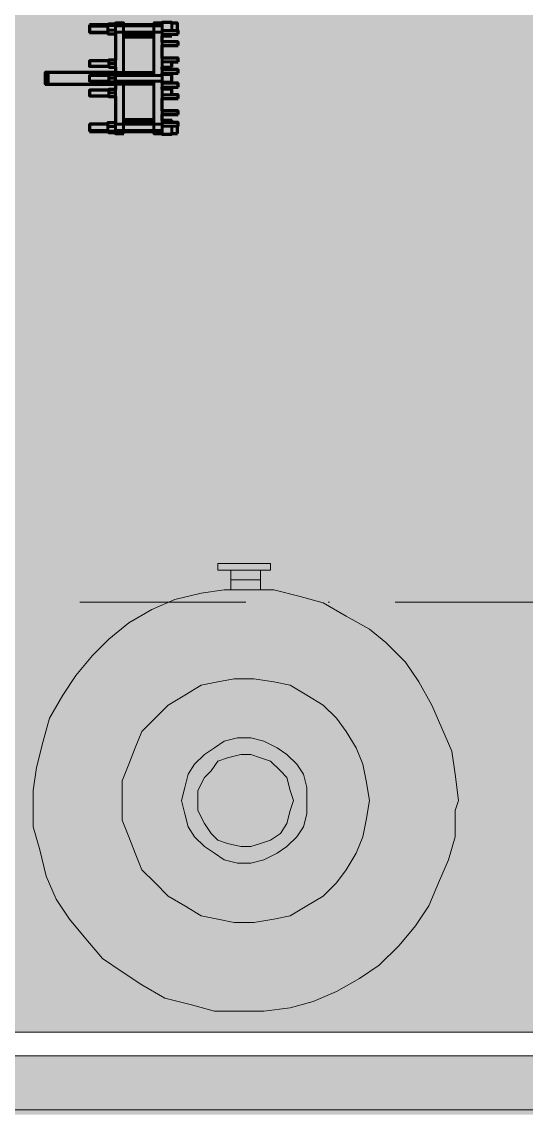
# Model space of a CAD drawing. Header units: millimetres. Extents: x -34838 to 729576, y -214038 to 121482.
# Drawn here: x 532465 to 534608, y -93908 to -89268 of the extents above; entities that cross this region are included whole.
import ezdxf
from ezdxf.enums import TextEntityAlignment as Align

# ---------------------------------------------------------------- set-up
doc = ezdxf.new("R2010")
doc.units = ezdxf.units.MM
doc.header["$MEASUREMENT"] = 0
doc.linetypes.add('Штрихпунктирная', pattern=[1340.555525, 705.555534, -352.777767, 0, -282.222223])
doc.layers.add('0_Ном._пера__202', color=7, linetype='Continuous', lineweight=13, true_color=0xe89b00)
for name, color, linetype in [('А _ ОСІ КООРДИНАЦІЙНІ.3D', 7, 'Continuous'), ('АБ _ 0 _ СТІНИ _ ЗОВНІШНІ .3D', 7, 'Continuous'), ('АП _ ТЕП _ ЗОНИ ПРИМІЩЕНЬ .3D', 7, 'Continuous')]:
    doc.layers.add(name, color=color, linetype=linetype)
for name, color, linetype, lineweight in [('А _ ОСІ КООРДИНАЦІЙНІ.3D_Ном._пера__105', 7, 'Continuous', 13), ('А _ ОСІ КООРДИНАЦІЙНІ.3D_Ном._пера__25', 7, 'Continuous', 0), ('АБ _ 0 _ СТІНИ _ ЗОВНІШНІ .3D_Ном._пера__1', 7, 'Continuous', 13), ('АБ _ 0 _ СТІНИ _ ЗОВНІШНІ .3D_Ном._пера__87', 7, 'Continuous', 13), ('АП _ 0 _ ОБЛАДНАННЯ (НИЖНЄ).3D_Ном._пера__13', 7, 'Continuous', 80), ('АП _ 0 _ ОБЛАДНАННЯ (НИЖНЄ).3D_Ном._пера__5', 7, 'Continuous', 0), ('АП _ 0 _ ОБЛАДНАННЯ (НИЖНЄ).3D_Ном._пера__8', 7, 'Continuous', 60)]:
    doc.layers.add(name, color=color, linetype=linetype, lineweight=lineweight)
doc.styles.add('СГЕНЕРИР_СТИЛЬ_1', font='Arial.ttf')

# ---------------------------------------------------------------- blocks, each defined once
blk = doc.blocks.new('Стена_78_1', base_point=(524291.8, -93977.7))
at = {"layer": 'АБ _ 0 _ СТІНИ _ ЗОВНІШНІ .3D_Ном._пера__87', "color": 7, "linetype": 'Continuous', "lineweight": 13, "flags": 128}
blk.add_lwpolyline([(548726.8, -93897.7), (524561.8, -93897.7)], dxfattribs=at)
blk = doc.blocks.new('Стандартный Маркер Сетки_2')
at = {"layer": 'А _ ОСІ КООРДИНАЦІЙНІ.3D_Ном._пера__105', "color": 7, "linetype": 'Штрихпунктирная', "lineweight": 13}
blk.add_line((500, 0), (99754.182117, 0), dxfattribs=at)
at = {"layer": 'А _ ОСІ КООРДИНАЦІЙНІ.3D_Ном._пера__25', "color": 7, "lineweight": 0, "style": 'СГЕНЕРИР_СТИЛЬ_1'}
blk.add_attdef('AC_MarkerText_1', text='', height=700, dxfattribs=at).set_placement((-1000, 40.005), align=Align.MIDDLE_CENTER)

msp = doc.modelspace()

# ---------------------------------------------------------------- hatches: boundary and pattern name
at = {"layer": '0_Ном._пера__202', "linetype": 'Continuous', "lineweight": 0, "true_color": 0x3a2600}
h = msp.add_hatch(color=38, dxfattribs=at)
h.paths.add_polyline_path([(537345.8, -89145.7), (537345.8, -85887.7), (549367.8, -85887.7), (549367.8, -91535.7), (548746.8, -91535.7), (548466.8, -91537.7), (548466.8, -91937.7), (548746.8, -91937.7), (548746.8, -93917.7), (524541.8, -93917.7), (524541.8, -91939.1), (524641.8, -91937.7), (524641.8, -91537.7), (524541.8, -91535.7), (524541.8, -89145.7)])
h.paths.add_polyline_path([(548441.8, -93667.7), (548441.8, -93567.7), (540441.8, -93567.7), (540441.8, -89237.7), (546311.8, -89237.7), (546311.8, -86887.7), (546215.8, -86887.7), (546211.8, -86887.7), (546211.8, -89137.7), (540441.8, -89137.7), (540441.8, -88437.7), (539841.8, -88437.7), (539841.8, -88542.3), (538499.8, -88542.3), (538499.8, -86772.3), (538399.8, -86772.3), (538399.8, -88642.3), (539841.8, -88642.3), (539841.8, -88900), (539841.8, -89237.7), (540341.8, -89237.7), (540341.8, -93567.7), (528441.8, -93567.7), (528441.8, -93667.7)], flags=0)
h.paths.add_polyline_path([(530641.8, -91937.7), (530241.8, -91937.7), (530241.8, -91537.7), (530641.8, -91537.7)], flags=0)
h.paths.add_polyline_path([(536241.8, -91537.7), (536641.8, -91537.7), (536641.8, -91937.7), (536241.8, -91937.7)], flags=0)
h.paths.add_polyline_path([(542641.8, -91937.7), (542241.8, -91937.7), (542241.8, -91537.7), (542641.8, -91537.7)], flags=0)
h.paths.add_polyline_path([(548016.8, -91937.7), (548016.8, -91537.7), (548416.8, -91537.7), (548416.8, -91937.7)], flags=0)

# ---------------------------------------------------------------- linework, layer by layer
at = {"layer": 'АБ _ 0 _ СТІНИ _ ЗОВНІШНІ .3D_Ном._пера__1', "color": 7, "linetype": 'Continuous', "lineweight": 13}
for p, q in [((528441.8, -93567.7), (540341.8, -93567.7)), ((548441.8, -93667.7), (528441.8, -93667.7))]:
    msp.add_line(p, q, dxfattribs=at)
at = {"layer": 'АП _ 0 _ ОБЛАДНАННЯ (НИЖНЄ).3D_Ном._пера__13', "color": 7, "linetype": 'Continuous', "lineweight": 80}
for p, q in [((532829.9, -89281.6), (532752.1, -89281.6)), ((532752.1, -89281.6), (532752.1, -89313.3)), ((532834.2, -89280.1), (532829.9, -89280.1)), ((532829.9, -89280.1), (532829.9, -89281.6)), ((532862.3, -89278.7), (532834.2, -89278.7)), ((532834.2, -89278.7), (532834.2, -89280.1)), ((532897.7, -89273.7), (532862.3, -89273.7)), ((532862.3, -89273.7), (532862.3, -89278.7)), ((532897.7, -89281.6), (532897.7, -89273.7)), ((533025.8, -89281.6), (532897.7, -89281.6)), ((533060.8, -89273.7), (533025.8, -89273.7)), ((533025.8, -89273.7), (533025.8, -89281.6)), ((533101.8, -89270.9), (533060.8, -89270.9)), ((533060.8, -89270.9), (533060.8, -89273.7)), ((533101.8, -89273.7), (533101.8, -89270.9)), ((533125.8, -89273.7), (533101.8, -89273.7)), ((533125.8, -89305.2), (533125.8, -89273.7)), ((533128.9, -89305.2), (533125.8, -89305.2)), ((533128.9, -89321.2), (533128.9, -89305.2)), ((532752.1, -89313.3), (532829.9, -89313.3)), ((532829.9, -89313.3), (532829.9, -89319.3)), ((532829.9, -89319.3), (532862.3, -89319.3)), ((532862.3, -89319.3), (532862.3, -89431.2)), ((533060.8, -89354), (533060.8, -89328.5)), ((533060.8, -89328.5), (533101.9, -89328.5)), ((533101.9, -89328.5), (533101.9, -89321.2)), ((533101.9, -89321.2), (533128.9, -89321.2)), ((533128.8, -89354), (533060.8, -89354)), ((533060.8, -89422.9), (533060.8, -89369.9)), ((533060.8, -89369.9), (533128.8, -89369.9)), ((533128.8, -89369.9), (533128.8, -89354)), ((532834.3, -89434.2), (532752.1, -89434.2)), ((532752.1, -89434.2), (532752.1, -89457.8)), ((532862.3, -89431.2), (532834.3, -89431.2)), ((532834.3, -89431.2), (532834.3, -89434.2)), ((533128.8, -89422.9), (533060.8, -89422.9)), ((533101.7, -89462.1), (533101.7, -89438.7)), ((533101.7, -89438.7), (533128.8, -89438.7)), ((533128.8, -89438.7), (533128.8, -89422.9)), ((532862.1, -89483.5), (532563.8, -89483.5)), ((532563.8, -89483.5), (532563.8, -89533.5)), ((532752.1, -89457.8), (532834.3, -89457.8)), ((532834.3, -89457.8), (532834.3, -89461.2)), ((532834.3, -89461.2), (532862.1, -89461.2)), ((532862.1, -89461.2), (532862.1, -89483.5)), ((533060.8, -89471.6), (533060.8, -89462.1)), ((533060.8, -89462.1), (533101.7, -89462.1)), ((533128.8, -89471.6), (533060.8, -89471.6)), ((533060.8, -89492.7), (533060.8, -89487.6)), ((533060.8, -89487.6), (533128.8, -89487.6)), ((533128.8, -89487.6), (533128.8, -89471.6)), ((532563.8, -89533.5), (532862.3, -89533.5)), ((532862.3, -89533.5), (532862.3, -89556.3)), ((533101.7, -89492.7), (533060.8, -89492.7)), ((533060.8, -89529.8), (533060.8, -89524.7)), ((533060.8, -89524.7), (533101.7, -89524.7)), ((533128.8, -89529.8), (533060.8, -89529.8)), ((533101.7, -89524.7), (533101.7, -89492.7)), ((533128.8, -89545.8), (533128.8, -89529.8)), ((532752.1, -89559.2), (532752.1, -89583)), ((532834.3, -89559.2), (532752.1, -89559.2)), ((532752.1, -89583), (532834.3, -89583)), ((532862.3, -89556.3), (532834.3, -89556.3)), ((532834.3, -89556.3), (532834.3, -89559.2)), ((532834.3, -89583), (532834.3, -89586.3)), ((533060.8, -89555.3), (533060.8, -89545.8)), ((533060.8, -89545.8), (533128.8, -89545.8)), ((533101.7, -89555.3), (533060.8, -89555.3)), ((533101.7, -89578.7), (533101.7, -89555.3)), ((533128.8, -89578.7), (533101.7, -89578.7)), ((533128.8, -89594.5), (533128.8, -89578.7)), ((532834.3, -89586.3), (532862.3, -89586.3)), ((532862.3, -89586.3), (532862.3, -89698.1)), ((533060.8, -89647.5), (533060.8, -89594.5)), ((533060.8, -89594.5), (533128.8, -89594.5)), ((533128.8, -89647.5), (533060.8, -89647.5)), ((533060.8, -89688.9), (533060.8, -89663.4)), ((533060.8, -89663.4), (533128.8, -89663.4)), ((533128.8, -89663.4), (533128.8, -89647.5)), ((532829.9, -89704.3), (532752.1, -89704.3)), ((532752.1, -89704.3), (532752.1, -89735.6)), ((532862.3, -89698.1), (532829.9, -89698.1)), ((532829.9, -89698.1), (532829.9, -89704.3)), ((533101.9, -89688.9), (533060.8, -89688.9)), ((533101.9, -89696.3), (533101.9, -89688.9)), ((533128.8, -89696.3), (533101.9, -89696.3)), ((533125.8, -89743.7), (533125.8, -89712.3)), ((533125.8, -89712.3), (533128.8, -89712.3)), ((533128.8, -89712.3), (533128.8, -89696.3)), ((532752.1, -89735.6), (532829.9, -89735.6)), ((532829.9, -89735.6), (532829.9, -89737.3)), ((532829.9, -89737.3), (532834.2, -89737.3)), ((532834.2, -89737.3), (532834.2, -89738.7)), ((532834.2, -89738.7), (532862.3, -89738.7)), ((532862.3, -89738.7), (532862.3, -89743.7)), ((532862.3, -89743.7), (532897.7, -89743.7)), ((532897.7, -89743.7), (532897.7, -89735.6)), ((532897.7, -89735.6), (533025.7, -89735.6)), ((533025.7, -89735.6), (533025.7, -89743.7)), ((533025.7, -89743.7), (533060.7, -89743.7)), ((533060.7, -89743.7), (533060.7, -89746.4)), ((533060.7, -89746.4), (533101.8, -89746.4)), ((533101.8, -89746.4), (533101.8, -89743.7)), ((533101.8, -89743.7), (533125.8, -89743.7))]:
    msp.add_line(p, q, dxfattribs=at)
at = {"layer": 'АП _ 0 _ ОБЛАДНАННЯ (НИЖНЄ).3D_Ном._пера__5', "color": 7, "linetype": 'Continuous', "lineweight": 0}
for points in [[(533297.3, -91572.9), (533297.3, -91600.9)], [(533311.3, -91572.9), (533297.3, -91572.9)], [(533297.3, -91572.9), (533311.3, -91572.9)], [(533297.3, -91572.9), (533297.3, -91600.9)], [(533311.3, -91572.9), (533297.3, -91572.9)], [(533297.3, -91572.9), (533311.3, -91572.9)], [(533339.3, -91572.9), (533311.3, -91572.9)], [(533311.3, -91572.9), (533339.3, -91572.9)], [(533339.3, -91572.9), (533311.3, -91572.9)], [(533311.3, -91572.9), (533339.3, -91572.9)], [(533353.3, -91572.9), (533339.3, -91572.9)], [(533339.3, -91572.9), (533353.3, -91572.9)], [(533339.3, -91572.9), (533353.3, -91572.9)], [(533353.3, -91572.9), (533339.3, -91572.9)], [(533353.3, -91572.9), (533339.3, -91572.9)], [(533339.3, -91572.9), (533353.3, -91572.9)], [(533339.3, -91572.9), (533353.3, -91572.9)], [(533353.3, -91572.9), (533339.3, -91572.9)], [(533353.3, -91572.9), (533367.3, -91572.9)], [(533367.3, -91572.9), (533353.3, -91572.9)], [(533353.3, -91572.9), (533381.3, -91572.9)], [(533353.3, -91572.9), (533367.3, -91572.9)], [(533367.3, -91572.9), (533353.3, -91572.9)], [(533353.3, -91572.9), (533381.3, -91572.9)], [(533381.3, -91572.9), (533367.3, -91572.9)], [(533381.3, -91572.9), (533367.3, -91572.9)], [(533367.3, -91572.9), (533381.3, -91572.9)], [(533381.3, -91572.9), (533367.3, -91572.9)], [(533367.3, -91572.9), (533381.3, -91572.9)], [(533381.3, -91572.9), (533409.3, -91572.9)], [(533381.3, -91572.9), (533395.3, -91572.9)], [(533395.3, -91572.9), (533381.3, -91572.9)], [(533381.3, -91572.9), (533395.3, -91572.9)], [(533395.3, -91572.9), (533381.3, -91572.9)], [(533381.3, -91572.9), (533395.3, -91572.9)], [(533395.3, -91572.9), (533409.3, -91572.9)], [(533409.3, -91572.9), (533395.3, -91572.9)], [(533395.3, -91572.9), (533409.3, -91572.9)], [(533409.3, -91572.9), (533395.3, -91572.9)], [(533395.3, -91572.9), (533409.3, -91572.9)], [(533409.3, -91572.9), (533437.4, -91572.9)], [(533409.3, -91572.9), (533437.4, -91572.9)], [(533423.4, -91572.9), (533409.3, -91572.9)], [(533409.3, -91572.9), (533423.4, -91572.9)], [(533423.4, -91572.9), (533409.3, -91572.9)], [(533409.3, -91572.9), (533423.4, -91572.9)], [(533437.4, -91572.9), (533423.4, -91572.9)], [(533423.4, -91572.9), (533437.4, -91572.9)], [(533437.4, -91572.9), (533423.4, -91572.9)], [(533423.4, -91572.9), (533437.4, -91572.9)], [(533437.4, -91572.9), (533465.4, -91572.9)], [(533437.4, -91572.9), (533451.4, -91572.9)], [(533451.4, -91572.9), (533437.4, -91572.9)], [(533437.4, -91572.9), (533451.4, -91572.9)], [(533451.4, -91572.9), (533437.4, -91572.9)], [(533437.4, -91572.9), (533451.4, -91572.9)], [(533465.4, -91572.9), (533451.4, -91572.9)], [(533451.4, -91572.9), (533465.4, -91572.9)], [(533451.4, -91572.9), (533465.4, -91572.9)], [(533493.4, -91572.9), (533465.4, -91572.9)], [(533465.4, -91572.9), (533493.4, -91572.9)], [(533465.4, -91572.9), (533479.4, -91572.9)], [(533479.4, -91572.9), (533465.4, -91572.9)], [(533493.4, -91572.9), (533465.4, -91572.9)], [(533465.4, -91572.9), (533493.4, -91572.9)], [(533465.4, -91572.9), (533479.4, -91572.9)], [(533479.4, -91572.9), (533465.4, -91572.9)], [(533479.4, -91572.9), (533493.4, -91572.9)], [(533493.4, -91572.9), (533479.4, -91572.9)], [(533479.4, -91572.9), (533493.4, -91572.9)], [(533493.4, -91572.9), (533479.4, -91572.9)], [(533507.4, -91572.9), (533493.4, -91572.9)], [(533493.4, -91572.9), (533507.4, -91572.9)], [(533507.4, -91572.9), (533493.4, -91572.9)], [(533493.4, -91572.9), (533507.4, -91572.9)], [(533521.4, -91572.9), (533507.4, -91572.9)], [(533507.4, -91572.9), (533521.4, -91572.9)], [(533521.4, -91572.9), (533507.4, -91572.9)], [(533507.4, -91572.9), (533521.4, -91572.9)], [(533521.4, -91600.9), (533521.4, -91572.9)], [(533521.4, -91600.9), (533521.4, -91572.9)], [(533311.3, -91600.9), (533297.3, -91600.9)], [(533297.3, -91600.9), (533311.3, -91600.9)], [(533311.3, -91600.9), (533297.3, -91600.9)], [(533297.3, -91600.9), (533311.3, -91600.9)], [(533339.3, -91600.9), (533311.3, -91600.9)], [(533311.3, -91600.9), (533339.3, -91600.9)], [(533339.3, -91600.9), (533311.3, -91600.9)], [(533311.3, -91600.9), (533339.3, -91600.9)], [(533353.3, -91600.9), (533339.3, -91600.9)], [(533339.3, -91600.9), (533353.3, -91600.9)], [(533353.3, -91600.9), (533339.3, -91600.9)], [(533339.3, -91600.9), (533353.3, -91600.9)], [(533353.3, -91600.9), (533353.3, -91642.9)], [(533381.3, -91600.9), (533353.3, -91600.9)], [(533353.3, -91600.9), (533367.3, -91600.9)], [(533353.3, -91600.9), (533353.3, -91642.9)], [(533367.3, -91600.9), (533381.3, -91600.9)], [(533409.3, -91600.9), (533381.3, -91600.9)], [(533381.3, -91600.9), (533395.3, -91600.9)], [(533395.3, -91600.9), (533409.3, -91600.9)], [(533437.4, -91600.9), (533409.3, -91600.9)], [(533409.3, -91600.9), (533423.4, -91600.9)], [(533423.4, -91600.9), (533451.4, -91600.9)], [(533465.4, -91600.9), (533437.4, -91600.9)], [(533451.4, -91600.9), (533465.4, -91600.9)], [(533493.4, -91600.9), (533465.4, -91600.9)], [(533493.4, -91600.9), (533479.4, -91600.9)], [(533479.4, -91600.9), (533493.4, -91600.9)], [(533479.4, -91642.9), (533479.4, -91600.9)], [(533479.4, -91600.9), (533493.4, -91600.9)], [(533479.4, -91642.9), (533479.4, -91600.9)], [(533507.4, -91600.9), (533493.4, -91600.9)], [(533493.4, -91600.9), (533507.4, -91600.9)], [(533507.4, -91600.9), (533493.4, -91600.9)], [(533493.4, -91600.9), (533507.4, -91600.9)], [(533521.4, -91600.9), (533507.4, -91600.9)], [(533507.4, -91600.9), (533521.4, -91600.9)], [(533521.4, -91600.9), (533507.4, -91600.9)], [(533507.4, -91600.9), (533521.4, -91600.9)], [(533367.3, -91642.9), (533353.3, -91642.9)], [(533353.3, -91642.9), (533353.3, -91685)], [(533353.3, -91642.9), (533353.3, -91685)], [(533353.3, -91642.9), (533367.3, -91642.9)], [(533381.3, -91642.9), (533367.3, -91642.9)], [(533367.3, -91642.9), (533381.3, -91642.9)], [(533395.3, -91642.9), (533381.3, -91642.9)], [(533381.3, -91642.9), (533395.3, -91642.9)], [(533409.3, -91642.9), (533395.3, -91642.9)], [(533395.3, -91642.9), (533409.3, -91642.9)], [(533423.4, -91642.9), (533409.3, -91642.9)], [(533409.3, -91642.9), (533423.4, -91642.9)], [(533451.4, -91642.9), (533423.4, -91642.9)], [(533423.4, -91642.9), (533437.4, -91642.9)], [(533437.4, -91642.9), (533451.4, -91642.9)], [(533465.4, -91642.9), (533451.4, -91642.9)], [(533451.4, -91642.9), (533465.4, -91642.9)], [(533479.4, -91642.9), (533465.4, -91642.9)], [(533479.4, -91685), (533479.4, -91642.9)], [(533479.4, -91685), (533479.4, -91642.9)], [(533227.2, -91699), (533115.1, -91727)], [(533325.3, -91685), (533227.2, -91699)], [(533437.4, -91685), (533325.3, -91685)], [(533367.3, -91685), (533353.3, -91685)], [(533353.3, -91685), (533367.3, -91685)], [(533367.3, -91685), (533353.3, -91685)], [(533381.3, -91685), (533367.3, -91685)], [(533367.3, -91685), (533381.3, -91685)], [(533381.3, -91685), (533367.3, -91685)], [(533395.3, -91685), (533381.3, -91685)], [(533381.3, -91685), (533395.3, -91685)], [(533395.3, -91685), (533381.3, -91685)], [(533395.3, -91685), (533381.3, -91685)], [(533423.4, -91685), (533395.3, -91685)], [(533395.3, -91685), (533423.4, -91685)], [(533423.4, -91685), (533395.3, -91685)], [(533409.3, -91685), (533395.3, -91685)], [(533423.4, -91685), (533409.3, -91685)], [(533437.4, -91685), (533423.4, -91685)], [(533423.4, -91685), (533437.4, -91685)], [(533437.4, -91685), (533423.4, -91685)], [(533437.4, -91685), (533423.4, -91685)], [(533535.4, -91685), (533437.4, -91685)], [(533465.4, -91685), (533437.4, -91685)], [(533437.4, -91685), (533465.4, -91685)], [(533465.4, -91685), (533437.4, -91685)], [(533647.5, -91713), (533535.4, -91685)], [(533745.6, -91741), (533647.5, -91713)], [(533115.1, -91727), (533017, -91769)], [(533843.7, -91797), (533745.6, -91741)], [(533017, -91769), (532919, -91825.1)], [(533941.8, -91853.1), (533843.7, -91797)], [(532919, -91825.1), (532834.9, -91895.1)], [(534011.8, -91909.1), (533941.8, -91853.1)], [(532834.9, -91895.1), (532764.8, -91965.2)], [(534095.9, -91993.2), (534011.8, -91909.1)], [(532764.8, -91965.2), (532694.8, -92049.2)], [(534151.9, -92077.3), (534095.9, -91993.2)], [(532694.8, -92049.2), (532638.7, -92133.3)], [(533297.3, -92077.3), (533227.2, -92091.3)], [(533367.3, -92063.2), (533297.3, -92077.3)], [(533451.4, -92063.2), (533367.3, -92063.2)], [(533535.4, -92077.3), (533451.4, -92063.2)], [(533605.5, -92091.3), (533535.4, -92077.3)], [(534208, -92175.3), (534151.9, -92077.3)], [(532638.7, -92133.3), (532582.7, -92231.4)], [(533157.1, -92133.3), (533087.1, -92175.3)], [(533227.2, -92091.3), (533157.1, -92133.3)], [(533675.6, -92133.3), (533605.5, -92091.3)], [(533745.6, -92175.3), (533675.6, -92133.3)], [(533087.1, -92175.3), (533031, -92231.4)], [(533801.7, -92231.4), (533745.6, -92175.3)], [(534250, -92273.4), (534208, -92175.3)], [(532582.7, -92231.4), (532554.7, -92329.5)], [(533031, -92231.4), (532975, -92287.4)], [(533843.7, -92287.4), (533801.7, -92231.4)], [(534292, -92371.5), (534250, -92273.4)], [(532975, -92287.4), (532947, -92357.5)], [(533381.3, -92315.4), (533325.3, -92329.5)], [(533437.4, -92315.4), (533381.3, -92315.4)], [(533493.4, -92329.5), (533437.4, -92315.4)], [(533885.7, -92357.5), (533843.7, -92287.4)], [(532554.7, -92329.5), (532526.7, -92441.5)], [(532947, -92357.5), (532919, -92427.5)], [(533283.2, -92357.5), (533241.2, -92385.5)], [(533325.3, -92329.5), (533283.2, -92357.5)], [(533549.5, -92357.5), (533493.4, -92329.5)], [(533591.5, -92385.5), (533549.5, -92357.5)], [(533913.7, -92427.5), (533885.7, -92357.5)], [(533241.2, -92385.5), (533199.2, -92427.5)], [(533269.2, -92455.6), (533297.3, -92413.5)], [(533297.3, -92413.5), (533339.3, -92399.5)], [(533339.3, -92399.5), (533395.3, -92385.5)], [(533395.3, -92385.5), (533437.4, -92385.5)], [(533437.4, -92385.5), (533479.4, -92399.5)], [(533479.4, -92399.5), (533521.4, -92413.5)], [(533521.4, -92413.5), (533563.5, -92455.6)], [(533633.5, -92427.5), (533591.5, -92385.5)], [(534306, -92469.6), (534292, -92371.5)], [(532526.7, -92441.5), (532512.6, -92539.6)], [(532919, -92427.5), (532890.9, -92497.6)], [(533199.2, -92427.5), (533171.2, -92469.6)], [(533241.2, -92483.6), (533269.2, -92455.6)], [(533563.5, -92455.6), (533591.5, -92483.6)], [(533661.5, -92469.6), (533633.5, -92427.5)], [(533927.7, -92497.6), (533913.7, -92427.5)], [(532890.9, -92497.6), (532890.9, -92581.7)], [(533171.2, -92469.6), (533157.1, -92525.6)], [(533213.2, -92539.6), (533241.2, -92483.6)], [(533591.5, -92483.6), (533605.5, -92539.6)], [(533675.6, -92525.6), (533661.5, -92469.6)], [(533941.8, -92581.7), (533927.7, -92497.6)], [(534320.1, -92581.7), (534306, -92469.6)], [(532512.6, -92539.6), (532512.6, -92581.7)], [(533157.1, -92525.6), (533143.1, -92581.7)], [(533213.2, -92581.7), (533213.2, -92539.6)], [(533605.5, -92539.6), (533619.5, -92581.7)], [(533675.6, -92581.7), (533675.6, -92525.6)], [(532512.6, -92581.7), (532512.6, -92693.7)], [(532890.9, -92581.7), (532890.9, -92665.7)], [(533143.1, -92581.7), (533157.1, -92637.7)], [(533213.2, -92623.7), (533213.2, -92581.7)], [(533619.5, -92581.7), (533605.5, -92623.7)], [(533675.6, -92637.7), (533675.6, -92581.7)], [(533927.7, -92665.7), (533941.8, -92581.7)], [(534306, -92623.7), (534320.1, -92581.7)], [(533157.1, -92637.7), (533171.2, -92693.7)], [(533241.2, -92679.7), (533213.2, -92623.7)], [(533605.5, -92623.7), (533591.5, -92679.7)], [(533661.5, -92693.7), (533675.6, -92637.7)], [(534306, -92735.8), (534306, -92623.7)], [(532890.9, -92665.7), (532919, -92735.8)], [(533269.2, -92721.8), (533241.2, -92679.7)], [(533591.5, -92679.7), (533563.5, -92721.8)], [(533913.7, -92735.8), (533927.7, -92665.7)], [(532512.6, -92693.7), (532540.7, -92791.8)], [(532919, -92735.8), (532947, -92805.8)], [(533171.2, -92693.7), (533199.2, -92735.8)], [(533199.2, -92735.8), (533241.2, -92777.8)], [(533297.3, -92749.8), (533269.2, -92721.8)], [(533563.5, -92721.8), (533521.4, -92749.8)], [(533591.5, -92777.8), (533633.5, -92735.8)], [(533633.5, -92735.8), (533661.5, -92693.7)], [(533885.7, -92805.8), (533913.7, -92735.8)], [(534278, -92833.9), (534306, -92735.8)], [(533241.2, -92777.8), (533283.2, -92805.8)], [(533339.3, -92763.8), (533297.3, -92749.8)], [(533395.3, -92777.8), (533339.3, -92763.8)], [(533437.4, -92777.8), (533395.3, -92777.8)], [(533479.4, -92763.8), (533437.4, -92777.8)], [(533521.4, -92749.8), (533479.4, -92763.8)], [(533549.5, -92805.8), (533591.5, -92777.8)], [(532540.7, -92791.8), (532568.7, -92903.9)], [(532947, -92805.8), (532975, -92875.9)], [(533283.2, -92805.8), (533325.3, -92833.9)], [(533493.4, -92833.9), (533549.5, -92805.8)], [(533843.7, -92875.9), (533885.7, -92805.8)], [(532975, -92875.9), (533031, -92931.9)], [(533325.3, -92833.9), (533381.3, -92847.9)], [(533381.3, -92847.9), (533437.4, -92847.9)], [(533437.4, -92847.9), (533493.4, -92833.9)], [(533801.7, -92931.9), (533843.7, -92875.9)], [(534236, -92931.9), (534278, -92833.9)], [(532568.7, -92903.9), (532610.7, -93002)], [(533031, -92931.9), (533087.1, -92988)], [(533745.6, -92988), (533801.7, -92931.9)], [(534194, -93030), (534236, -92931.9)], [(532610.7, -93002), (532666.8, -93086)], [(533087.1, -92988), (533157.1, -93030)], [(533675.6, -93030), (533745.6, -92988)], [(533157.1, -93030), (533227.2, -93072)], [(533605.5, -93072), (533675.6, -93030)], [(534137.9, -93114.1), (534194, -93030)], [(532666.8, -93086), (532736.8, -93170.1)], [(533227.2, -93072), (533297.3, -93086)], [(533297.3, -93086), (533367.3, -93100.1)], [(533367.3, -93100.1), (533451.4, -93100.1)], [(533451.4, -93100.1), (533535.4, -93086)], [(533535.4, -93086), (533605.5, -93072)], [(534067.9, -93198.1), (534137.9, -93114.1)], [(532736.8, -93170.1), (532806.9, -93254.2)], [(533983.8, -93282.2), (534067.9, -93198.1)], [(532806.9, -93254.2), (532890.9, -93310.2)], [(533899.7, -93338.2), (533983.8, -93282.2)], [(532890.9, -93310.2), (532975, -93366.3)], [(533801.7, -93394.3), (533899.7, -93338.2)], [(532975, -93366.3), (533073.1, -93422.3)], [(533073.1, -93422.3), (533185.2, -93450.3)], [(533703.6, -93436.3), (533801.7, -93394.3)], [(533185.2, -93450.3), (533283.2, -93478.4)], [(533283.2, -93478.4), (533395.3, -93478.4)], [(533395.3, -93478.4), (533493.4, -93478.4)], [(533493.4, -93478.4), (533605.5, -93464.3)], [(533605.5, -93464.3), (533703.6, -93436.3)]]:
    msp.add_lwpolyline(points, dxfattribs=at)
at = {"layer": 'АП _ 0 _ ОБЛАДНАННЯ (НИЖНЄ).3D_Ном._пера__8', "color": 7, "linetype": 'Continuous', "lineweight": 60, "flags": 128}
for points in [[(532829.9, -89313.1), (532829.9, -89286.7), (532752.8, -89286.7), (532752.8, -89313.1)], [(532862.3, -89283.9), (532862.3, -89280.1), (532829.9, -89280.1), (532829.9, -89283.9)], [(532862.3, -89303.5), (532862.3, -89283.9), (532829.9, -89283.9), (532829.9, -89303.5)], [(532862.3, -89319.3), (532862.3, -89303.5), (532829.9, -89303.5), (532829.9, -89319.3)], [(532897.3, -89496.9), (532897.3, -89273.7), (532862.3, -89273.7), (532862.3, -89496.9)], [(532862.3, -89313), (533060.8, -89313), (533060.8, -89308.9), (533060.8, -89301.2), (533060.8, -89292.9), (533060.8, -89287.1), (533060.8, -89286.2), (532862.3, -89286.2), (532862.3, -89287.1), (532862.3, -89292.9), (532862.3, -89301.2), (532862.3, -89308.9)], [(533060.8, -89496.9), (533060.8, -89273.7), (533025.8, -89273.7), (533025.8, -89496.9)], [(533101.9, -89305.1), (533101.9, -89270.9), (533060.8, -89270.9), (533060.8, -89305.1)], [(533128.8, -89321.2), (533128.8, -89305.1), (533060.8, -89305.1), (533060.8, -89321.2)], [(533125.8, -89305.1), (533125.8, -89273.7), (533101.9, -89273.7), (533101.9, -89305.1)], [(533025.8, -89333.2), (533025.8, -89321.5), (532897.3, -89321.5), (532897.3, -89333.2)], [(533025.8, -89483.9), (533025.8, -89333.2), (532897.3, -89333.2), (532897.3, -89483.9)], [(533101.9, -89328.5), (533101.9, -89321.2), (533060.8, -89321.2), (533060.8, -89328.5)], [(533128.8, -89369.9), (533128.8, -89354), (533060.8, -89354), (533060.8, -89369.9)], [(532834.3, -89457.8), (532834.3, -89434.6), (532751.8, -89434.6), (532751.8, -89457.8)], [(532862.3, -89446.2), (532862.3, -89431.2), (532834.3, -89431.2), (532834.3, -89446.2)], [(533128.8, -89438.7), (533128.8, -89422.9), (533060.8, -89422.9), (533060.8, -89438.7)], [(533101.7, -89462.1), (533101.7, -89438.7), (533060.8, -89438.7), (533060.8, -89462.1)], [(532575.8, -89533.7), (532575.8, -89483.9), (532563.8, -89483.9), (532563.8, -89533.7)], [(533025.8, -89520.3), (532860.7, -89520.3), (532860.7, -89496.9), (533025.8, -89496.9), (533025.8, -89483.9), (532575.8, -89483.9), (532575.8, -89533.5), (533025.8, -89533.5)], [(532862.3, -89461.2), (532862.3, -89446.2), (532834.3, -89446.2), (532834.3, -89461.2)], [(533128.8, -89487.6), (533128.8, -89471.6), (533060.8, -89471.6), (533060.8, -89487.6)], [(532834.3, -89520.4), (532834.3, -89497.1), (532751.8, -89497.1), (532751.8, -89520.4)], [(532862.3, -89508.7), (532862.3, -89493.7), (532834.3, -89493.7), (532834.3, -89508.7)], [(532862.3, -89523.7), (532862.3, -89508.7), (532834.3, -89508.7), (532834.3, -89523.7)], [(533060.8, -89520.3), (533060.8, -89496.9), (532860.7, -89496.9), (532860.7, -89520.3)], [(532897.3, -89743.7), (532897.3, -89520.3), (532862.3, -89520.3), (532862.3, -89743.7)], [(533025.8, -89684.3), (533025.8, -89533.5), (532897.3, -89533.5), (532897.3, -89684.3)], [(533060.8, -89743.7), (533060.8, -89520.3), (533025.8, -89520.3), (533025.8, -89743.7)], [(533101.7, -89524.7), (533101.7, -89492.7), (533060.8, -89492.7), (533060.8, -89524.7)], [(533128.8, -89545.8), (533128.8, -89529.8), (533060.8, -89529.8), (533060.8, -89545.8)], [(532834.3, -89582.8), (532834.3, -89559.6), (532751.8, -89559.6), (532751.8, -89582.8)], [(532862.3, -89571.3), (532862.3, -89556.3), (532834.3, -89556.3), (532834.3, -89571.3)], [(532862.3, -89586.3), (532862.3, -89571.3), (532834.3, -89571.3), (532834.3, -89586.3)], [(533101.7, -89578.7), (533101.7, -89555.3), (533060.8, -89555.3), (533060.8, -89578.7)], [(533128.8, -89594.5), (533128.8, -89578.7), (533060.8, -89578.7), (533060.8, -89594.5)], [(533128.8, -89663.4), (533128.8, -89648.2), (533060.8, -89648.2), (533060.8, -89663.4)], [(532829.9, -89730.7), (532829.9, -89704.3), (532752.8, -89704.3), (532752.8, -89730.7)], [(532862.3, -89713.9), (532862.3, -89698.1), (532829.9, -89698.1), (532829.9, -89713.9)], [(532862.3, -89733.5), (532862.3, -89713.9), (532829.9, -89713.9), (532829.9, -89733.5)], [(532862.3, -89708.3), (532862.3, -89716), (532862.3, -89724.3), (532862.3, -89730.1), (532862.3, -89731), (533060.8, -89731), (533060.8, -89730.1), (533060.8, -89724.3), (533060.8, -89716), (533060.8, -89708.3), (533060.8, -89704.2), (532862.3, -89704.2)], [(533025.8, -89696), (533025.8, -89684.3), (532897.3, -89684.3), (532897.3, -89696)], [(533101.9, -89696.3), (533101.9, -89688.9), (533060.8, -89688.9), (533060.8, -89696.3)], [(533128.8, -89712.3), (533128.8, -89696.3), (533060.8, -89696.3), (533060.8, -89712.3)], [(533101.9, -89746.5), (533101.9, -89712.3), (533060.8, -89712.3), (533060.8, -89746.5)], [(533125.8, -89743.7), (533125.8, -89712.3), (533101.9, -89712.3), (533101.9, -89743.7)], [(532862.3, -89737.3), (532862.3, -89733.5), (532829.9, -89733.5), (532829.9, -89737.3)]]:
    msp.add_lwpolyline(points, close=True, dxfattribs=at)
at = {"layer": 'АП _ ТЕП _ ЗОНИ ПРИМІЩЕНЬ .3D', "color": 254, "linetype": 'Continuous', "lineweight": 0, "true_color": 0xddc2d0, "flags": 128}
msp.add_lwpolyline([(524561.8, -93897.7), (548726.8, -93897.7), (548726.8, -91937.7), (548466.8, -91937.7), (548466.8, -91537.7), (548726.8, -91537.7), (548726.8, -91517.7), (549367.8, -91517.7), (549367.8, -85937.7), (572843.8, -85937.7), (572843.8, -85887.7), (524561.8, -85887.7), (524561.8, -85937.7), (524561.8, -91537.7), (524641.8, -91537.7), (524641.8, -91937.7), (524561.8, -91937.7)], close=True, dxfattribs=at)

# ---------------------------------------------------------------- block references
at = {"layer": 'А _ ОСІ КООРДИНАЦІЙНІ.3D', "color": 7, "linetype": 'Continuous', "lineweight": 60, "zscale": 1000}
msp.add_blockref('Стандартный Маркер Сетки_2', (513441.8, -91737.7), dxfattribs=at)
at = {"layer": 'АБ _ 0 _ СТІНИ _ ЗОВНІШНІ .3D', "color": 7, "lineweight": 20}
msp.add_blockref('Стена_78_1', (524291.8, -93977.7), dxfattribs=at)

doc.saveas('drawing.dxf')
